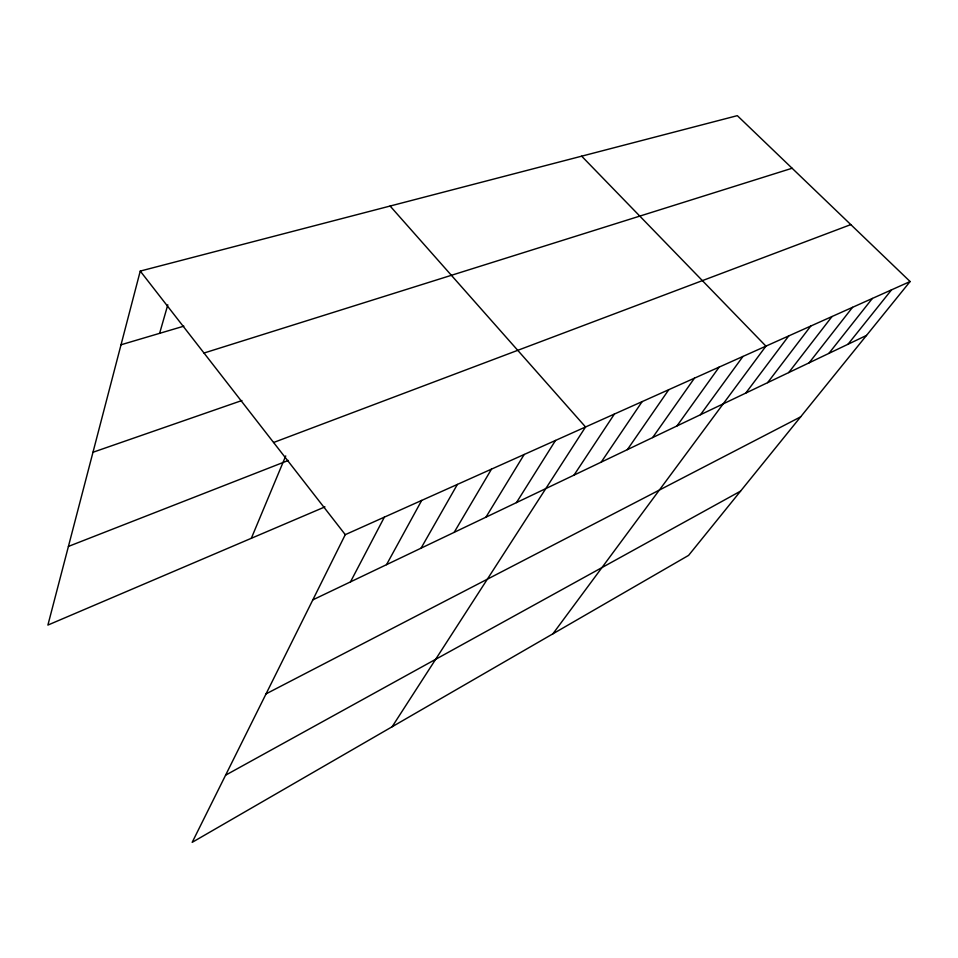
<?xml version="1.0" encoding="UTF-8"?>
<svg xmlns="http://www.w3.org/2000/svg" width="958" height="958" viewBox="0 0 958 958"><rect width="100%" height="100%" fill="white"/><g stroke="black" fill="none" stroke-linecap="round" stroke-linejoin="round"><path stroke-width="1.44" d="M910.1 281.532L345.275 534.66L192.175 842.345L688.586 555.389L910.1 281.532L737.325 115.655L140.251 271.078L47.9 625.071L324.942 506.89M159.615 333.336L167.806 304.812M251.331 538.288L285.735 455.924M350.484 581.877L384.374 517.14M386.517 564.669L421.7 500.411M421.053 548.18L457.373 484.425M454.164 532.361L491.502 469.121M485.934 517.188L524.182 454.475M516.458 502.603L555.508 440.441M392.121 726.763L585.554 426.981L390.11 206.042M574.022 475.108L614.401 414.048M601.205 462.127L642.135 401.618M627.382 449.625L668.792 389.678M652.626 437.578L694.442 378.182M676.971 425.939L719.159 367.106M700.478 414.718L742.965 356.436M552.886 633.837L765.933 346.137L581.674 156.178M745.779 393.079L788.757 335.911M767.609 382.661L810.767 326.043M788.709 372.578L832.023 316.523M809.115 362.831L852.536 307.326M828.874 353.394L872.367 298.441M847.986 344.269L891.551 289.843M225.597 775.178L740.558 491.131M266.049 693.867L800.637 416.862M312.823 599.864L866.511 335.42M68.425 546.419L288.346 460.439M273.581 442.5L850.8 224.603M92.986 452.26L241.931 400.516M203.994 353.035L792.11 168.249M121.031 344.772L183.852 326.163M140.251 271.078L345.275 534.66"/></g></svg>
